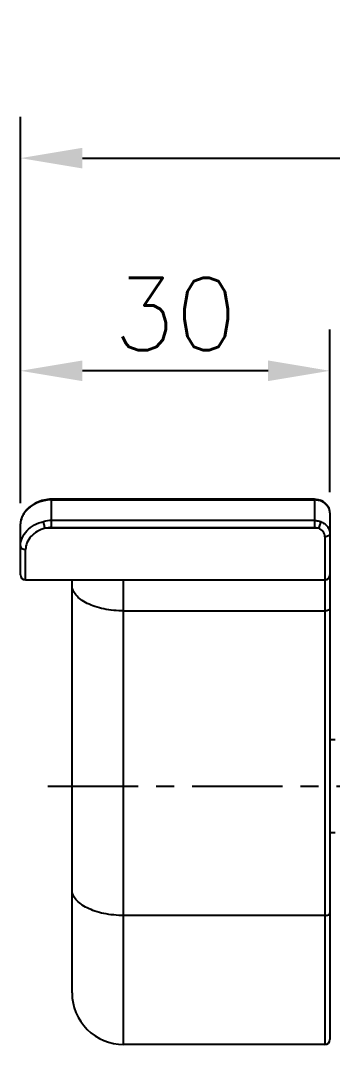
# Model space of a CAD drawing. Extents: x 25424 to 25844, y -4236 to -3939.
# Drawn here: x 25508.99 to 25524.11, y -4100.79 to -4051.19 of the extents above; entities that cross this region are included whole.
import ezdxf

# ---------------------------------------------------------------- set-up
doc = ezdxf.new("R2010")
doc.units = 0
doc.header["$LTSCALE"] = 7
doc.header["$MEASUREMENT"] = 0
doc.linetypes.add('CENTER', pattern=[2, 1.25, -0.25, 0.25, -0.25])
doc.layers.get('0').update_dxf_attribs({"color": 2, "linetype": 'CONTINUOUS'})
doc.layers.get('DEFPOINTS').update_dxf_attribs({"linetype": 'CONTINUOUS'})
for name, color, linetype in [('AC064_DSHAPE', 7, 'CONTINUOUS'), ('CL', 1, 'CENTER'), ('LEVER1SHAPE', 7, 'CONTINUOUS')]:
    doc.layers.add(name, color=color, linetype=linetype)
doc.styles.add('GHS', font='romans', dxfattribs={"bigfont": 'ghs'})
doc.dimstyles.new('STANDARD$0', dxfattribs={"dimscale": 0, "dimtxt": 3.5, "dimasz": 3, "dimexe": 2, "dimexo": 1, "dimgap": 1, "dimtad": 3, "dimtoh": 1, "dimdec": 4, "dimdsep": 46, "dimtxsty": 'GHS', "dimcen": 2.5, "dimclrd": 256, "dimclre": 256, "dimclrt": 256, "dimadec": 0, "dimazin": 0, "dimtfac": 0.6, "dimtdec": 4, "dimtix": 1, "dimtmove": 2, "dimatfit": 3, "dimfxl": 0, "dimtolj": 1, "dimarcsym": 0})

# ---------------------------------------------------------------- blocks, each defined once
blk = doc.blocks.new('*D9')
at = {"lineweight": -2}
for p, q in [((25508.986, -4074.572), (25508.986, -4066.16)), ((25523.986, -4074.044), (25523.986, -4066.16)), ((25520.986, -4068.16), (25511.986, -4068.16))]:
    blk.add_line(p, q, dxfattribs=at)
for points in [[(25511.986, -4067.66), (25511.986, -4068.66), (25508.986, -4068.16)], [(25520.986, -4067.66), (25520.986, -4068.66), (25523.986, -4068.16)]]:
    blk.add_solid(points)
at = {"layer": 'DEFPOINTS', "color": 0}
for p in [(25508.986, -4068.16), (25523.986, -4075.044), (25508.986, -4075.572)]:
    blk.add_point(p, dxfattribs=at)
at = {"insert": (25516.486, -4065.41), "char_height": 3.5, "attachment_point": 5, "style": 'GHS'}
blk.add_mtext('\\A1;30', dxfattribs=at)
blk = doc.blocks.new('*D4')
at = {"lineweight": -2}
for p, q in [((25508.986, -4067.16), (25508.986, -4055.861)), ((25690.186, -4067.16), (25690.186, -4055.861)), ((25511.986, -4057.861), (25687.186, -4057.861))]:
    blk.add_line(p, q, dxfattribs=at)
for points in [[(25511.986, -4057.361), (25511.986, -4058.361), (25508.986, -4057.861)], [(25687.186, -4057.361), (25687.186, -4058.361), (25690.186, -4057.861)]]:
    blk.add_solid(points)
at = {"layer": 'DEFPOINTS', "color": 0}
for p in [(25690.186, -4057.861), (25508.986, -4068.16), (25690.186, -4068.16)]:
    blk.add_point(p, dxfattribs=at)
at = {"insert": (25599.586, -4054.194), "char_height": 3.5, "attachment_point": 5, "style": 'GHS'}
blk.add_mtext('\\A1;(362)', dxfattribs=at)

msp = doc.modelspace()

# ---------------------------------------------------------------- linework, layer by layer
at = {"layer": 'AC064_DSHAPE', "color": 7, "linetype": 'Continuous'}
for p, q in [((25524.236402, -4086.038068), (25523.986402, -4086.038068)), ((25524.236402, -4090.538068), (25523.986402, -4090.538068))]:
    msp.add_line(p, q, dxfattribs=at)
at = {"layer": 'CL', "ltscale": 0.5}
msp.add_line((25689.686402, -4088.287964), (25509.486402, -4088.287964), dxfattribs=at)
at = {"layer": 'LEVER1SHAPE', "color": 7, "linetype": 'Continuous'}
for p, q in [((25510.486402, -4075.754574), (25510.486402, -4074.379574)), ((25523.236402, -4074.379574), (25510.486402, -4074.379574)), ((25510.486402, -4074.413068), (25523.236402, -4074.413068)), ((25523.236402, -4074.379574), (25523.236402, -4075.754574)), ((25523.986436, -4075.043051), (25523.986445, -4100.538087)), ((25508.986402, -4078.038075), (25508.986402, -4075.571538)), ((25523.236402, -4075.413068), (25510.486402, -4075.413068)), ((25523.429222, -4075.788068), (25510.17787, -4075.788068)), ((25510.486402, -4075.754574), (25523.236402, -4075.754574)), ((25523.736402, -4076.196797), (25523.736402, -4100.788068)), ((25509.236402, -4078.288068), (25509.236402, -4076.809662)), ((25509.236402, -4078.288068), (25523.736402, -4078.288068)), ((25511.486402, -4098.288143), (25511.486402, -4078.288068)), ((25513.986402, -4100.788068), (25513.986402, -4078.288068)), ((25513.986402, -4079.788068), (25523.736402, -4079.788068)), ((25523.736402, -4094.538068), (25513.986402, -4094.538068)), ((25523.736402, -4100.788068), (25513.986402, -4100.788068))]:
    msp.add_line(p, q, dxfattribs=at)
for points in [[(25510.124023, -4074.418935), (25510.029175, -4074.442771), (25509.857721, -4074.501345), (25509.696618, -4074.576564), (25509.547996, -4074.666348), (25509.413823, -4074.768586), (25509.295872, -4074.880689), (25509.19563, -4075.000147), (25509.114241, -4075.124527), (25509.052424, -4075.25144), (25509.010692, -4075.378976), (25508.989343, -4075.505349), (25508.986402, -4075.571012)], [(25523.986402, -4075.043045), (25523.98161, -4074.970055), (25523.966309, -4074.893771), (25523.940691, -4074.819143), (25523.905145, -4074.747285), (25523.860136, -4074.679228), (25523.806184, -4074.615892), (25523.743992, -4074.55828), (25523.674371, -4074.507327), (25523.598125, -4074.46387), (25523.514299, -4074.427989)]]:
    msp.add_lwpolyline(points, dxfattribs=at)
for centre, radius, start, end in [((25510.486184, -4076.13641), 1.723342, 89.9927454, 102.3985675), ((25510.48639, -4076.067253), 1.687681, 89.9995916, 102.3988385), ((25523.236401, -4075.278161), 0.865094, 83.432092, 89.9999442), ((25523.237797, -4075.266369), 0.853219, 76.8091709, 83.4346459), ((25523.242518, -4075.24635), 0.832651, 70.1222666, 76.8111118), ((25523.253497, -4075.215592), 0.799992, 63.9288553, 70.1127322), ((25510.486184, -4077.13641), 1.723342, 89.9927454, 102.3985676), ((25510.486283, -4077.191268), 1.436695, 89.9952424, 102.3960704), ((25509.236402, -4078.038068), 0.25, 180, 270), ((25523.736402, -4078.038068), 0.25, 270, 0), ((25513.986366, -4098.288092), 2.499999, 180, 270.0008348), ((25523.736445, -4100.538091), 0.25, 270.0008043, 359.9931963)]:
    msp.add_arc(centre, radius, start, end, dxfattribs=at)
for points, knots in [([(25510.116163, -4074.45326), (25509.95549, -4074.488725), (25509.723126, -4074.576288), (25509.456078, -4074.752531), (25509.2876, -4074.903454), (25509.153969, -4075.068371), (25509.031771, -4075.283137), (25508.986473, -4075.460015), (25508.986402, -4075.57101)], [0, 0, 0, 0, 0.290793499, 0.430638967, 0.564031901, 0.68896202, 0.803837362, 1, 1, 1, 1]), ([(25510.124033, -4074.418999), (25510.12019, -4074.419802), (25510.11625, -4074.434812), (25510.116163, -4074.445207), (25510.116163, -4074.453283)], [0, 0, 0, 0, 0.327112735, 1, 1, 1, 1]), ([(25523.236402, -4074.379571), (25523.260087, -4074.379573), (25523.354337, -4074.383609), (25523.447914, -4074.403965), (25523.514312, -4074.42799)], [0, 0, 0, 0, 0.251179993, 1, 1, 1, 1]), ([(25523.514291, -4074.428047), (25523.518827, -4074.429641), (25523.525542, -4074.443054), (25523.525631, -4074.45535), (25523.525631, -4074.463308)], [0, 0, 0, 0, 0.376611057, 1, 1, 1, 1]), ([(25523.986402, -4075.043095), (25523.986406, -4074.989334), (25523.967312, -4074.878413), (25523.861681, -4074.668914), (25523.714458, -4074.550516), (25523.605084, -4074.496999)], [0, 0, 0, 0, 0.231636338, 0.475348975, 1, 1, 1, 1]), ([(25508.986402, -4076.633576), (25508.986376, -4076.50693), (25509.047683, -4076.237715), (25509.289563, -4075.883292), (25509.657214, -4075.600997), (25509.957868, -4075.488149), (25510.116163, -4075.45326)], [0, 0, 0, 0, 0.217121029, 0.458541871, 0.722106852, 1, 1, 1, 1]), ([(25510.17787, -4075.788068), (25510.159993, -4075.727285), (25510.138818, -4075.636055), (25510.120885, -4075.523805), (25510.116162, -4075.473534), (25510.116163, -4075.453237)], [0, 0, 0, 0, 0.5572035, 0.821497, 1, 1, 1, 1]), ([(25523.236402, -4075.413068), (25523.261126, -4075.413068), (25523.359204, -4075.417248), (25523.45661, -4075.438324), (25523.525631, -4075.463308)], [0, 0, 0, 0, 0.251959719, 1, 1, 1, 1]), ([(25523.525631, -4075.463308), (25523.525631, -4075.483447), (25523.51825, -4075.533223), (25523.490051, -4075.643053), (25523.456819, -4075.730886), (25523.429222, -4075.788068)], [0, 0, 0, 0, 0.177505471, 0.44037492, 1, 1, 1, 1]), ([(25523.525631, -4075.463308), (25523.59214, -4075.487348), (25523.716637, -4075.55198), (25523.866834, -4075.691991), (25523.963047, -4075.863323), (25523.986414, -4075.989825), (25523.986402, -4076.05135)], [0, 0, 0, 0, 0.267813295, 0.523959085, 0.767009347, 1, 1, 1, 1]), ([(25510.17787, -4075.788068), (25510.045426, -4075.818794), (25509.793402, -4075.918761), (25509.487867, -4076.165369), (25509.287593, -4076.471134), (25509.23638, -4076.701293), (25509.236402, -4076.809656)], [0, 0, 0, 0, 0.274572803, 0.537841839, 0.78116256, 1, 1, 1, 1]), ([(25523.429222, -4075.788068), (25523.413943, -4075.782538), (25523.351461, -4075.763022), (25523.285574, -4075.754578), (25523.236402, -4075.754574)], [0, 0, 0, 0, 0.248372216, 1, 1, 1, 1]), ([(25523.736402, -4076.196786), (25523.73641, -4076.154357), (25523.720764, -4076.067209), (25523.635059, -4075.907136), (25523.516016, -4075.821091), (25523.429222, -4075.788068)], [0, 0, 0, 0, 0.236438819, 0.482503579, 1, 1, 1, 1]), ([(25523.986402, -4076.05135), (25523.986402, -4076.070129), (25523.970147, -4076.113882), (25523.910329, -4076.160982), (25523.828632, -4076.190311), (25523.767265, -4076.196786), (25523.736402, -4076.196786)], [0, 0, 0, 0, 0.179409274, 0.416223622, 0.705152527, 1, 1, 1, 1]), ([(25508.986402, -4076.633576), (25508.986402, -4076.655959), (25509.000947, -4076.706119), (25509.059957, -4076.764997), (25509.143043, -4076.801587), (25509.205447, -4076.809655), (25509.236397, -4076.809656)], [0, 0, 0, 0, 0.200439923, 0.444087735, 0.722838528, 1, 1, 1, 1]), ([(25513.986402, -4079.788068), (25513.66594, -4079.788068), (25513.194049, -4079.744112), (25512.606823, -4079.589977), (25512.227994, -4079.437675), (25511.91403, -4079.251347), (25511.675806, -4079.036122), (25511.523009, -4078.796556), (25511.486402, -4078.620924), (25511.486402, -4078.538068)], [0, 0, 0, 0, 0.318177145, 0.466229272, 0.601749425, 0.722243018, 0.826949875, 0.917734655, 1, 1, 1, 1]), ([(25523.986402, -4079.663068), (25523.986402, -4079.679483), (25523.974304, -4079.706667), (25523.944738, -4079.733512), (25523.8989, -4079.761201), (25523.827825, -4079.782516), (25523.767216, -4079.788068), (25523.736402, -4079.788068)], [0, 0, 0, 0, 0.163471112, 0.270664326, 0.39702583, 0.693144782, 1, 1, 1, 1]), ([(25513.986402, -4094.538068), (25513.66594, -4094.538068), (25513.194049, -4094.494112), (25512.606823, -4094.339977), (25512.227994, -4094.187675), (25511.91403, -4094.001347), (25511.675806, -4093.786122), (25511.523009, -4093.546556), (25511.486402, -4093.370924), (25511.486402, -4093.288068)], [0, 0, 0, 0, 0.318177145, 0.466229272, 0.601749425, 0.722243018, 0.826949875, 0.917734655, 1, 1, 1, 1]), ([(25523.736402, -4094.538068), (25523.768451, -4094.537942), (25523.82911, -4094.532435), (25523.899381, -4094.510621), (25523.943646, -4094.484399), (25523.967356, -4094.462854), (25523.982827, -4094.439008), (25523.9864, -4094.421414), (25523.986402, -4094.413068)], [0, 0, 0, 0, 0.318375434, 0.60141919, 0.722049741, 0.826892751, 0.917088056, 1, 1, 1, 1])]:
    msp.add_open_spline(points, degree=3, knots=knots, dxfattribs=at)

# ---------------------------------------------------------------- dimensions: what is measured, and where the dimension line sits
dim = msp.add_linear_dim(base=(25690.186402, -4057.860815), p1=(25508.986402, -4068.159836), p2=(25690.186402, -4068.159836), text='(362)', dimstyle='STANDARD$0', override={"dimscale": 1, "dimtoh": 0, "dimlfac": 2, "dimcen": 3, "dimadec": 4, "dimazin": 2, "dimtmove": 1, "dimatfit": 2, "dimfxl": 3, "dimarcsym": 2})
dim.commit()
dim.dimension.update_dxf_attribs({"geometry": '*D4', "text_midpoint": (25599.586402, -4054.194148)})
dim = msp.add_linear_dim(base=(25508.986402, -4068.159836), p1=(25523.986436, -4075.043557), p2=(25508.986402, -4075.571538), dimstyle='STANDARD$0', override={"dimscale": 1, "dimtoh": 0, "dimdec": 1, "dimlfac": 2, "dimcen": 3, "dimadec": 4, "dimazin": 2, "dimtmove": 1, "dimatfit": 2, "dimfxl": 3, "dimarcsym": 2})
dim.commit()
dim.dimension.update_dxf_attribs({"geometry": '*D9', "text_midpoint": (25516.486419, -4065.409836)})

doc.saveas('drawing.dxf')
